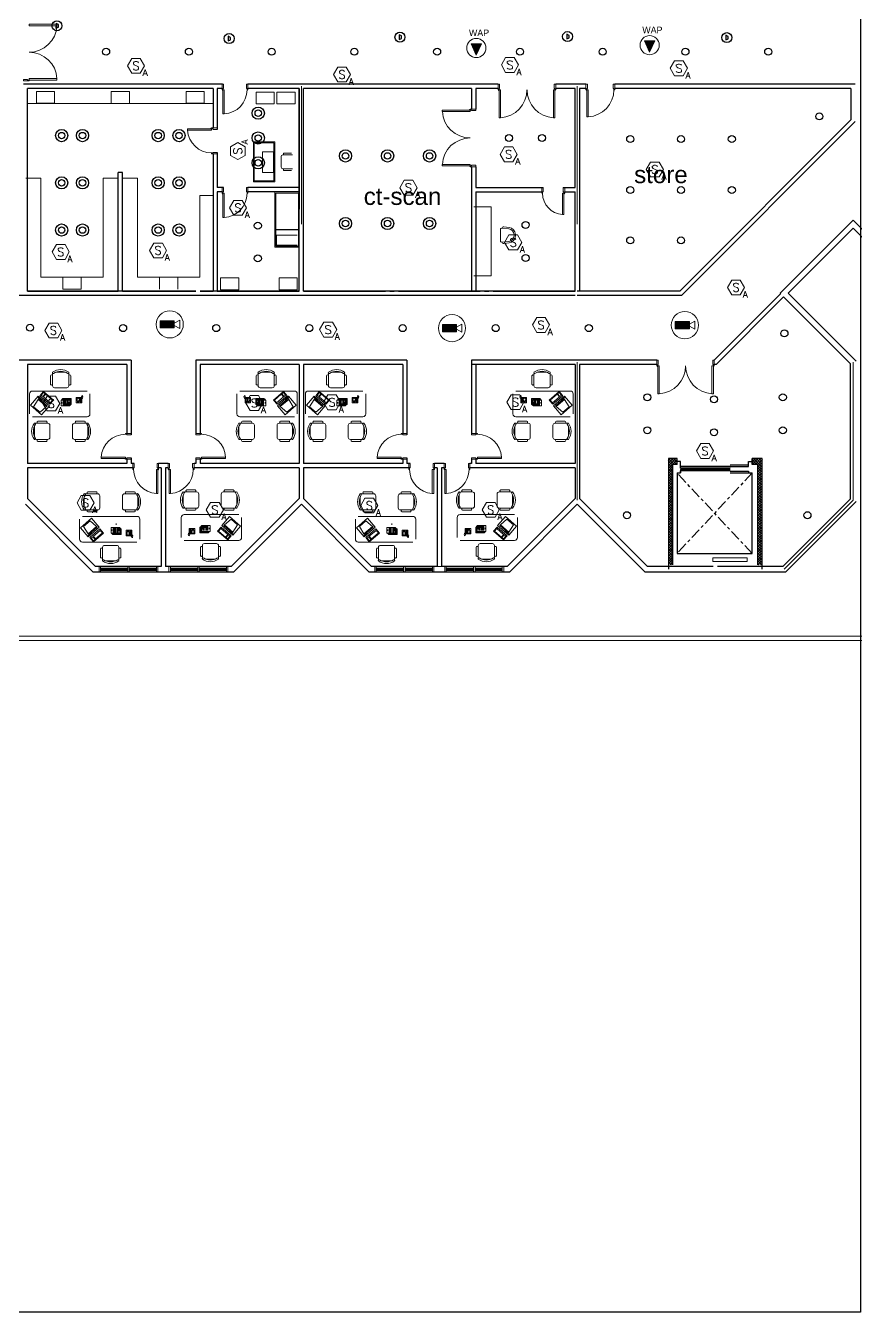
# Model space of a CAD drawing. Extents: x -15 to 31698, y 0 to 29135.
# Drawn here: x 65.41 to 94.27, y 313.16 to 357.9 of the extents above; entities that cross this region are included whole.
import ezdxf
from ezdxf.enums import TextEntityAlignment as Align

# ---------------------------------------------------------------- set-up
doc = ezdxf.new("R2010")
doc.units = 0
doc.header["$LTSCALE"] = 0.15
doc.linetypes.add('CENTERX2', pattern=[4, 2.5, -0.5, 0.5, -0.5])
doc.layers.get('0').update_dxf_attribs({"color": 252})
for name, color, linetype in [('0 ARCH', 252, 'Continuous'), ('0 fire alarm', 252, 'Continuous'), ('0 lum', 252, 'Continuous'), ('0 sockets', 252, 'Continuous'), ('bound', 252, 'Continuous'), ('CCTV', 4, 'Continuous'), ('d1', 252, 'Continuous')]:
    doc.layers.add(name, color=color, linetype=linetype)
for name, color, linetype, lineweight in [('anal', 252, 'Continuous', 20), ('DOOR', 252, 'Continuous', 20), ('E-LT-CKT-NM', 7, 'Continuous', 30), ('elev', 252, 'Continuous', 9), ('FUR', 252, 'Continuous', 9), ('sofa', 252, 'Continuous', 9), ('T-CCTV', 7, 'Continuous', 0), ('T-FIRE-B', 4, 'Continuous', 0), ('T-STRUCTURED', 7, 'Continuous', 0), ('T-TEXT', 2, 'Continuous', 0), ('wall', 252, 'Continuous', 30)]:
    doc.layers.add(name, color=color, linetype=linetype, lineweight=lineweight)
doc.styles.add('ROMANS', font='ROMANS.shx', dxfattribs={"width": 0.8})
doc.styles.add('SDC-TEXT-ARB', font='sdc-arb.shx')

# ---------------------------------------------------------------- blocks, each defined once
blk = doc.blocks.new('2')
at = {"color": 3}
blk.add_circle((0, 0, 3.4), 0.122, dxfattribs=at)
blk = doc.blocks.new('5')
at = {"color": 3}
for radius in [0.212, 0.112]:
    blk.add_circle((0, 0, 4), radius, dxfattribs=at)
blk = doc.blocks.new('CHAIR7')
for p, q in [((0, 9), (0, -9)), ((20, 12), (3, 12)), ((5.1, 15), (17.9, 15)), ((23, -7.4), (23, 7.4)), ((3, -12), (20, -12)), ((5.1, -15), (17.9, -15))]:
    blk.add_line(p, q)
for centre, radius, start, end in [((3, 9), 3, 90, 180), ((5.6, 13.5), 1.56, 73.7398, 286.2602), ((17.4, 13.5), 1.56, 253.7398, 106.2602), ((20, 9), 3, 62.4156, 90), ((22.3, 11.1), 1.1, 53.3099, 212.0274), ((4.8, 0), 19.6, 327.5758, 32.4242), ((7, 0), 20, 323.1301, 36.8699), ((3, -9), 3, 180, 270), ((5.6, -13.5), 1.56, 73.7398, 286.2602), ((17.4, -13.5), 1.56, 253.7398, 106.2602), ((20, -9), 3, 270, 297.5844), ((22.3, -11.1), 1.1, 147.9726, 306.6901)]:
    blk.add_arc(centre, radius, start, end)
blk = doc.blocks.new('RECTANG')
for p, q in [((1, 1), (0, 1)), ((0, 1), (0, 0)), ((1, 0), (1, 1)), ((0, 0), (1, 0))]:
    blk.add_line(p, q)
blk = doc.blocks.new('FNPHONE')
for p, q in [((-9.1, 0.2), (-9.7, 0)), ((-8.9, 0.6), (-9.5, 0.4)), ((-8.7, 1), (-9.3, 0.8)), ((-8.5, 1.4), (-9.1, 1.2)), ((-8.3, 1.8), (-8.9, 1.6)), ((-7.1, 0.6), (-7.5, -0.6)), ((-7.3, 6.5), (-7.3, 1.5)), ((-6.3, 6.5), (-6.3, 1.5)), ((-3.9, 4.8), (-3.9, 4.8)), ((-3.9, 3.9), (-3.9, 3.9)), ((-3.9, 3), (-3.9, 3)), ((-3.9, 2), (-3.9, 2)), ((-2.9, 4.8), (-2.9, 4.8)), ((-2.9, 3.9), (-2.9, 3.9)), ((-2.9, 3), (-2.9, 3)), ((-2.9, 2), (-2.9, 2)), ((-2, 4.8), (-2, 4.8)), ((-2, 3.9), (-2, 3.9)), ((-2, 3), (-2, 3)), ((-2, 2), (-2, 2)), ((-9.3, -0.2), (-9.9, -0.4)), ((-9.3, -0.6), (-9.9, -0.8)), ((-9.3, -1), (-9.9, -1.2)), ((-9.3, -1.4), (-9.9, -1.6)), ((-9.1, -1.8), (-9.7, -2)), ((-8.9, -2.2), (-9.5, -2.4)), ((-8.4, -2.5), (-9, -2.7)), ((-7.9, -2), (-8.5, -2.2)), ((-7.7, -1.6), (-8.3, -1.8)), ((-7.5, -1.2), (-8.1, -1.4)), ((-7.3, -0.8), (-7.9, -1))]:
    blk.add_line(p, q)
for centre, start, end in [((-6.8, 6.5), 298.4915, 241.5085), ((-6.8, 1.5), 118.4915, 61.5085)]:
    blk.add_arc(centre, 1.05, start, end)
for p, xscale, yscale, zscale in [((-8.2, 0), 8.20528234483245, 8.104073169521023, 8.20528234483245), ((-4.8, 1.3), 3.75, 4.375, 3.75), ((-4, 6.7), 2.03125, 0.46875, 2.03125)]:
    blk.add_blockref('RECTANG', p, dxfattribs=dict(xscale=xscale, yscale=yscale, zscale=zscale))
blk = doc.blocks.new('IBMAT', base_point=(61, 306))
for p, q in [((75, 307), (75, 306)), ((81, 307), (75, 307)), ((81, 306), (81, 307))]:
    blk.add_line(p, q)
at = {"xscale": 21, "yscale": 17, "zscale": 21}
blk.add_blockref('RECTANG', (61, 306), dxfattribs=at)
blk = doc.blocks.new('KEYBOARD', base_point=(60, 294))
for p, xscale, yscale, zscale in [((60, 294), 19, 8, 19), ((61, 295), 13, 5, 13), ((75, 295), 3, 5, 3)]:
    blk.add_blockref('RECTANG', p, dxfattribs=dict(xscale=xscale, yscale=yscale, zscale=zscale))
blk = doc.blocks.new('FNCOMP')
for p, q in [((-6.6, 16.2), (-8.5, 3.5)), ((-8.5, 3.5), (-8.5, 2)), ((8, 3.5), (-8.5, 3.5)), ((-8.5, 2), (8, 2)), ((6.1, 16.2), (-6.6, 16.2)), ((8, 3.5), (6.1, 16.2)), ((8, 2), (8, 3.5))]:
    blk.add_line(p, q)
at = {"xscale": 1.033846153846154, "yscale": 1.033846153846154, "zscale": 1.033846153846154}
for name, p in [('IBMAT', (-10.9, 0)), ('KEYBOARD', (-10, -10.5))]:
    blk.add_blockref(name, p, dxfattribs=at)
blk = doc.blocks.new('D90')
at = {"layer": 'DOOR'}
for points in [[(0.03, 0.2), (0.03, 1.04), (0.078, 1.04), (0.078, 0.2)], [(0.03, 0.2), (0, 0.2), (0, 0), (0.05, 0), (0.05, 0.15), (0.03, 0.15)], [(0.87, 0.2), (0.9, 0.2), (0.9, 0), (0.85, 0), (0.85, 0.15), (0.87, 0.15)]]:
    blk.add_lwpolyline(points, close=True, dxfattribs=at)
blk.add_circle((0.02, 0.21), 0.01, dxfattribs=at)
blk.add_arc((0.025, 0.197), 0.845, 0.2218, 86.3889, dxfattribs=at)
blk = doc.blocks.new('D100')
at = {"layer": 'DOOR'}
for points in [[(0.03, 0.2), (0.03, 1.14), (0.078, 1.14), (0.078, 0.2)], [(0.03, 0.2), (0, 0.2), (0, 0), (0.05, 0), (0.05, 0.15), (0.03, 0.15)], [(0.97, 0.2), (1, 0.2), (1, 0), (0.95, 0), (0.95, 0.15), (0.97, 0.15)]]:
    blk.add_lwpolyline(points, close=True, dxfattribs=at)
blk.add_circle((0.02, 0.21), 0.01, dxfattribs=at)
blk.add_arc((0.029, 0.2), 0.941, 0.0029, 86.9663, dxfattribs=at)
blk = doc.blocks.new('ARCH')
at = {"layer": 'wall'}
h = blk.add_hatch(dxfattribs=at)
h.set_pattern_fill('ANSI37', color=256, scale=0.02, style=0)
h.set_pattern_definition([(45, (-280.2, 3), (-0.044901281, 0.044901281), []), (135, (-280.2, 3), (-0.044901281, -0.044901281), [])])
h.paths.add_polyline_path([(91.036, 342.849), (90.684, 342.849), (90.684, 342.649), (90.886, 342.649), (90.886, 339.15), (91.036, 339.15)])
h.paths.add_polyline_path([(87.914, 342.649), (88.074, 342.649), (88.074, 342.849), (87.774, 342.849), (87.774, 339.15), (87.914, 339.15)])
at = {"layer": 'anal'}
for p, q in [((75, 351), (75, 355.8)), ((75, 355.8), (75, 351)), ((75, 351), (75, 355.8)), ((75, 355.8), (75, 351)), ((84.6, 355.8), (84.6, 351)), ((84.6, 351), (84.6, 355.8)), ((84.6, 355.8), (84.6, 351)), ((84.6, 351), (84.6, 355.8)), ((84.6, 341.4), (84.6, 346.2)), ((84.6, 346.2), (84.6, 341.4)), ((84.6, 341.4), (84.6, 346.2)), ((84.6, 346.2), (84.6, 341.4)), ((94.2, 346.2), (94.2, 341.4)), ((94.2, 341.4), (94.2, 346.2)), ((94.2, 341.4), (91.8, 339)), ((91.8, 339), (94.2, 341.4)), ((67.958, 339.1), (70.008, 339.1)), ((67.958, 339), (67.958, 339.1)), ((67.958, 339), (67.958, 338.9)), ((67.958, 338.9), (70.008, 338.9)), ((68.008, 339.1), (68.008, 338.9)), ((68.008, 339.04), (68.958, 339.04)), ((68.008, 339.015), (68.958, 339.015)), ((68.008, 339), (68.008, 338.9)), ((68.008, 338.985), (68.958, 338.985)), ((68.008, 338.96), (68.958, 338.96)), ((68.958, 339.1), (68.958, 338.9)), ((69.008, 339.1), (69.008, 338.9)), ((69.008, 339.04), (69.958, 339.04)), ((69.008, 339.015), (69.958, 339.015)), ((69.008, 338.985), (69.958, 338.985)), ((69.008, 338.96), (69.958, 338.96)), ((69.958, 339.1), (69.958, 338.9)), ((69.958, 339), (69.958, 338.9)), ((70.008, 339), (70.008, 339.1)), ((70.008, 339), (70.008, 338.9)), ((70.392, 339), (70.392, 339.1)), ((72.442, 339.1), (70.392, 339.1)), ((70.392, 339), (70.392, 338.9)), ((72.442, 338.9), (70.392, 338.9)), ((70.442, 339.1), (70.442, 338.9)), ((71.392, 339.04), (70.442, 339.04)), ((71.392, 339.015), (70.442, 339.015)), ((70.442, 339), (70.442, 338.9)), ((71.392, 338.985), (70.442, 338.985)), ((71.392, 338.96), (70.442, 338.96)), ((71.392, 339.1), (71.392, 338.9)), ((71.442, 339.1), (71.442, 338.9)), ((72.392, 339.04), (71.442, 339.04)), ((72.392, 339.015), (71.442, 339.015)), ((72.392, 338.985), (71.442, 338.985)), ((72.392, 338.96), (71.442, 338.96)), ((72.392, 339.1), (72.392, 338.9)), ((72.392, 339), (72.392, 338.9)), ((72.442, 339), (72.442, 339.1)), ((72.442, 339), (72.442, 338.9)), ((77.558, 339.1), (79.608, 339.1)), ((77.558, 339), (77.558, 339.1)), ((77.558, 339), (77.558, 338.9)), ((77.558, 338.9), (79.608, 338.9)), ((77.608, 339.1), (77.608, 338.9)), ((77.608, 339.04), (78.558, 339.04)), ((77.608, 339.015), (78.558, 339.015)), ((77.608, 339), (77.608, 338.9)), ((77.608, 338.985), (78.558, 338.985)), ((77.608, 338.96), (78.558, 338.96)), ((78.558, 339.1), (78.558, 338.9)), ((78.608, 339.1), (78.608, 338.9)), ((78.608, 339.04), (79.558, 339.04)), ((78.608, 339.015), (79.558, 339.015)), ((78.608, 338.985), (79.558, 338.985)), ((78.608, 338.96), (79.558, 338.96)), ((79.558, 339.1), (79.558, 338.9)), ((79.558, 339), (79.558, 338.9)), ((79.608, 339), (79.608, 339.1)), ((79.608, 339), (79.608, 338.9)), ((79.725, 339.1), (79.875, 339.1)), ((79.992, 339), (79.992, 339.1)), ((82.042, 339.1), (79.992, 339.1)), ((79.992, 339), (79.992, 338.9)), ((82.042, 338.9), (79.992, 338.9)), ((80.042, 339.1), (80.042, 338.9)), ((80.992, 339.04), (80.042, 339.04)), ((80.992, 339.015), (80.042, 339.015)), ((80.042, 339), (80.042, 338.9)), ((80.992, 338.985), (80.042, 338.985)), ((80.992, 338.96), (80.042, 338.96)), ((80.992, 339.1), (80.992, 338.9)), ((81.042, 339.1), (81.042, 338.9)), ((81.992, 339.04), (81.042, 339.04)), ((81.992, 339.015), (81.042, 339.015)), ((81.992, 338.985), (81.042, 338.985)), ((81.992, 338.96), (81.042, 338.96)), ((81.992, 339.1), (81.992, 338.9)), ((81.992, 339), (81.992, 338.9)), ((82.042, 339), (82.042, 339.1)), ((82.042, 339), (82.042, 338.9)), ((96.525, 336.675), (58.125, 336.675)), ((96.675, 336.525), (60, 336.525))]:
    blk.add_line(p, q, dxfattribs=at)
at = {"layer": 'd1', "linetype": 'CENTERX2'}
for p, q in [((90.684, 342.349), (88.074, 339.55)), ((90.684, 339.55), (88.074, 342.349))]:
    blk.add_line(p, q, dxfattribs=at)
at = {"layer": 'd1', "ltscale": 0.5}
for p, q in [((89.926, 342.569), (88.198, 342.569)), ((88.198, 342.519), (88.198, 342.569)), ((89.926, 342.519), (88.198, 342.519)), ((89.926, 342.469), (88.198, 342.469)), ((88.198, 342.469), (88.198, 342.419)), ((89.926, 342.419), (88.198, 342.419)), ((89.924, 342.629), (90.564, 342.629)), ((89.924, 342.579), (90.564, 342.579)), ((89.924, 342.409), (90.564, 342.409)), ((89.924, 342.359), (90.564, 342.359)), ((90.564, 342.579), (90.564, 342.629)), ((90.564, 342.409), (90.564, 342.359))]:
    blk.add_line(p, q, dxfattribs=at)
at = {"layer": 'DOOR'}
for p, q in [((87.419, 346.125), (87.399, 346.125)), ((89.369, 346.275), (89.319, 346.275)), ((89.339, 346.125), (89.319, 346.125))]:
    blk.add_line(p, q, dxfattribs=at)
for points in [[(65.525, 357.954), (66.495, 357.954), (66.495, 357.904), (65.525, 357.904)], [(65.525, 356.014), (65.525, 355.984), (65.325, 355.984), (65.325, 356.034), (65.475, 356.034), (65.475, 356.014)], [(65.525, 356.014), (66.495, 356.014), (66.495, 356.064), (65.525, 356.064)], [(72.269, 355.675), (72.239, 355.675), (72.239, 355.875), (72.289, 355.875), (72.289, 355.725), (72.269, 355.725)], [(73.109, 355.675), (73.139, 355.675), (73.139, 355.875), (73.089, 355.875), (73.089, 355.725), (73.109, 355.725)], [(81.88, 355.675), (81.85, 355.675), (81.85, 355.875), (81.9, 355.875), (81.9, 355.725), (81.88, 355.725)], [(83.82, 355.675), (83.85, 355.675), (83.85, 355.875), (83.8, 355.875), (83.8, 355.725), (83.82, 355.725)], [(72.269, 355.675), (72.269, 354.835), (72.317, 354.835), (72.317, 355.675)], [(81.88, 355.675), (81.88, 354.705), (81.93, 354.705), (81.93, 355.675)], [(83.82, 355.675), (83.82, 354.705), (83.77, 354.705), (83.77, 355.675)], [(80.875, 354.971), (79.905, 354.971), (79.905, 354.921), (80.875, 354.921)], [(80.875, 354.971), (80.875, 355.001), (81.075, 355.001), (81.075, 354.951), (80.925, 354.951), (80.925, 354.971)], [(71.875, 354.32), (71.035, 354.32), (71.035, 354.272), (71.875, 354.272)], [(71.875, 354.32), (71.875, 354.35), (72.075, 354.35), (72.075, 354.3), (71.925, 354.3), (71.925, 354.32)], [(71.875, 353.48), (71.875, 353.45), (72.075, 353.45), (72.075, 353.5), (71.925, 353.5), (71.925, 353.48)], [(80.875, 353.031), (79.905, 353.031), (79.905, 353.081), (80.875, 353.081)], [(80.875, 353.031), (80.875, 353.001), (81.075, 353.001), (81.075, 353.051), (80.925, 353.051), (80.925, 353.031)], [(72.269, 352.075), (72.239, 352.075), (72.239, 352.275), (72.289, 352.275), (72.289, 352.125), (72.269, 352.125)], [(73.109, 352.075), (73.139, 352.075), (73.139, 352.275), (73.089, 352.275), (73.089, 352.125), (73.109, 352.125)], [(83.394, 352.075), (83.364, 352.075), (83.364, 352.275), (83.414, 352.275), (83.414, 352.125), (83.394, 352.125)], [(84.134, 352.075), (84.164, 352.075), (84.164, 352.275), (84.114, 352.275), (84.114, 352.125), (84.134, 352.125)], [(72.269, 352.075), (72.269, 351.235), (72.317, 351.235), (72.317, 352.075)], [(84.134, 352.075), (84.134, 351.335), (84.086, 351.335), (84.086, 352.075)], [(87.399, 346.075), (87.369, 346.075), (87.369, 346.275), (87.419, 346.275), (87.419, 346.125), (87.399, 346.125)], [(87.399, 346.075), (87.399, 345.105), (87.449, 345.105), (87.449, 346.075)], [(89.339, 346.075), (89.339, 345.105), (89.289, 345.105), (89.289, 346.075)]]:
    blk.add_lwpolyline(points, close=True, dxfattribs=at)
for points in [[(89.319, 346.275), (89.319, 346.125)], [(89.339, 346.125), (89.339, 346.075), (89.369, 346.075), (89.369, 346.275)]]:
    blk.add_lwpolyline(points, dxfattribs=at)
for centre in [(65.535, 356.004), (72.259, 355.665), (81.87, 355.665), (83.83, 355.665), (80.865, 354.981), (71.865, 354.33), (80.865, 353.021), (72.259, 352.065), (84.144, 352.065), (87.389, 346.065), (89.349, 346.065)]:
    blk.add_circle(centre, 0.01, dxfattribs=at)
for centre, radius, start, end in [((65.525, 357.954), 0.971, 270, 357.0492), ((65.525, 356.011), 0.971, 2.9508, 90), ((72.264, 355.678), 0.845, 273.6111, 359.7782), ((81.88, 355.675), 0.971, 272.9508, 0), ((83.823, 355.675), 0.971, 180, 267.0492), ((80.875, 354.971), 0.971, 182.9508, 270), ((71.878, 354.325), 0.845, 183.6111, 269.7782), ((80.875, 353.029), 0.971, 90, 177.0492), ((72.264, 352.078), 0.845, 273.6111, 359.7782), ((84.134, 352.075), 0.74, 180, 266.2769), ((87.399, 346.075), 0.971, 272.9508, 0), ((89.342, 346.075), 0.971, 180, 267.0492)]:
    blk.add_arc(centre, radius, start, end, dxfattribs=at)
at = {"layer": 'elev'}
for p, q in [((89.313, 339.403), (89.313, 339.267)), ((90.511, 339.403), (89.313, 339.403)), ((89.313, 339.267), (90.511, 339.267)), ((90.511, 339.267), (90.511, 339.403))]:
    blk.add_line(p, q, dxfattribs=at)
at = {"layer": 'FUR'}
for p, q in [((81.925, 350.816), (81.925, 350.425)), ((81.979, 350.866), (82.221, 350.84)), ((82.04, 350.909), (82.227, 350.889)), ((81.979, 350.375), (82.221, 350.401)), ((82.4, 350.6), (82.4, 350.641)), ((82.45, 350.6), (82.45, 350.641)), ((82.04, 350.331), (82.227, 350.351))]:
    blk.add_line(p, q, dxfattribs=at)
for centre, radius, start, end in [((81.975, 350.816), 0.05, 85.0303, 180), ((82.035, 350.86), 0.05, 83.857, 180), ((82.2, 350.641), 0.2, 0, 83.857), ((82.2, 350.641), 0.25, 0, 83.857), ((81.975, 350.425), 0.05, 180, 274.9697), ((82.035, 350.381), 0.05, 180, 276.143), ((82.2, 350.6), 0.2, 276.143, 0), ((82.2, 350.6), 0.25, 276.143, 0)]:
    blk.add_arc(centre, radius, start, end, dxfattribs=at)
at = {"layer": 'sofa'}
for p, q in [((81, 351.6), (81.6, 351.6)), ((81.6, 351.6), (81.6, 349.2)), ((81.6, 349.2), (81, 349.2)), ((67.641, 344.403), (67.641, 345.098)), ((72.759, 344.403), (72.759, 345.098)), ((77.241, 344.403), (77.241, 345.098)), ((82.359, 344.403), (82.359, 345.098)), ((65.641, 344.303), (67.541, 344.303)), ((74.759, 344.303), (72.859, 344.303)), ((74.759, 344.303), (72.859, 344.303)), ((75.241, 344.303), (77.141, 344.303)), ((84.359, 344.303), (82.459, 344.303)), ((84.359, 344.303), (82.459, 344.303)), ((67.379, 340.839), (69.279, 340.839)), ((69.379, 340.739), (69.379, 340.045)), ((70.82, 340.801), (70.82, 340.106)), ((72.82, 340.901), (70.92, 340.901)), ((76.979, 340.839), (78.879, 340.839)), ((78.979, 340.739), (78.979, 340.045)), ((80.42, 340.801), (80.42, 340.106)), ((82.42, 340.901), (80.52, 340.901))]:
    blk.add_line(p, q, dxfattribs=at)
for points in [[(67.541, 345.198), (65.641, 345.198, 0.414214), (65.541, 345.098), (65.541, 344.403)], [(72.859, 345.198), (74.759, 345.198, -0.414214), (74.859, 345.098), (74.859, 344.403)], [(77.141, 345.198), (75.241, 345.198, 0.414214), (75.141, 345.098), (75.141, 344.403)], [(82.459, 345.198), (84.359, 345.198, -0.414214), (84.459, 345.098), (84.459, 344.403)], [(69.279, 339.945), (67.379, 339.945, -0.414214), (67.279, 340.045), (67.279, 340.739)], [(70.92, 340.006), (72.82, 340.006, 0.414214), (72.92, 340.106), (72.92, 340.801)], [(78.879, 339.945), (76.979, 339.945, -0.414214), (76.879, 340.045), (76.879, 340.739)], [(80.52, 340.006), (82.42, 340.006, 0.414214), (82.52, 340.106), (82.52, 340.801)]]:
    blk.add_lwpolyline(points, format="xyb", dxfattribs=at)
for points in [[(66.639, 344.686), (66.939, 344.686), (66.939, 344.886), (66.639, 344.886), (66.639, 344.686)], [(66.939, 344.711), (66.964, 344.711), (66.964, 344.911), (66.664, 344.911), (66.664, 344.886)], [(66.664, 344.761), (66.664, 344.811)], [(66.964, 344.736), (66.989, 344.736), (66.989, 344.936), (66.689, 344.936), (66.689, 344.911)], [(66.714, 344.711), (66.714, 344.861)], [(66.739, 344.711), (66.739, 344.861)], [(66.764, 344.711), (66.764, 344.861)], [(66.789, 344.711), (66.789, 344.861)], [(66.814, 344.711), (66.814, 344.761)], [(66.839, 344.711), (66.839, 344.861)], [(66.864, 344.711), (66.864, 344.861)], [(66.889, 344.711), (66.889, 344.861)], [(66.914, 344.711), (66.914, 344.811)], [(73.436, 344.736), (73.411, 344.736), (73.411, 344.936), (73.711, 344.936), (73.711, 344.911)], [(73.461, 344.711), (73.436, 344.711), (73.436, 344.911), (73.736, 344.911), (73.736, 344.886)], [(73.761, 344.686), (73.461, 344.686), (73.461, 344.886), (73.761, 344.886), (73.761, 344.686)], [(73.486, 344.711), (73.486, 344.811)], [(73.511, 344.711), (73.511, 344.861)], [(73.536, 344.711), (73.536, 344.861)], [(73.561, 344.711), (73.561, 344.861)], [(73.586, 344.711), (73.586, 344.761)], [(73.611, 344.711), (73.611, 344.861)], [(73.636, 344.711), (73.636, 344.861)], [(73.661, 344.711), (73.661, 344.861)], [(73.686, 344.711), (73.686, 344.861)], [(73.736, 344.761), (73.736, 344.811)], [(76.239, 344.686), (76.539, 344.686), (76.539, 344.886), (76.239, 344.886), (76.239, 344.686)], [(76.539, 344.711), (76.564, 344.711), (76.564, 344.911), (76.264, 344.911), (76.264, 344.886)], [(76.264, 344.761), (76.264, 344.811)], [(76.564, 344.736), (76.589, 344.736), (76.589, 344.936), (76.289, 344.936), (76.289, 344.911)], [(76.314, 344.711), (76.314, 344.861)], [(76.339, 344.711), (76.339, 344.861)], [(76.364, 344.711), (76.364, 344.861)], [(76.389, 344.711), (76.389, 344.861)], [(76.414, 344.711), (76.414, 344.761)], [(76.439, 344.711), (76.439, 344.861)], [(76.464, 344.711), (76.464, 344.861)], [(76.489, 344.711), (76.489, 344.861)], [(76.514, 344.711), (76.514, 344.811)], [(83.036, 344.736), (83.011, 344.736), (83.011, 344.936), (83.311, 344.936), (83.311, 344.911)], [(83.061, 344.711), (83.036, 344.711), (83.036, 344.911), (83.336, 344.911), (83.336, 344.886)], [(83.361, 344.686), (83.061, 344.686), (83.061, 344.886), (83.361, 344.886), (83.361, 344.686)], [(83.086, 344.711), (83.086, 344.811)], [(83.111, 344.711), (83.111, 344.861)], [(83.136, 344.711), (83.136, 344.861)], [(83.161, 344.711), (83.161, 344.861)], [(83.186, 344.711), (83.186, 344.761)], [(83.211, 344.711), (83.211, 344.861)], [(83.236, 344.711), (83.236, 344.861)], [(83.261, 344.711), (83.261, 344.861)], [(83.286, 344.711), (83.286, 344.861)], [(83.336, 344.761), (83.336, 344.811)], [(68.553, 340.597), (68.553, 340.547)], [(71.821, 340.518), (71.521, 340.518), (71.521, 340.318), (71.821, 340.318), (71.821, 340.518)], [(78.153, 340.597), (78.153, 340.547)], [(81.421, 340.518), (81.121, 340.518), (81.121, 340.318), (81.421, 340.318), (81.421, 340.518)], [(68.378, 340.456), (68.678, 340.456), (68.678, 340.256), (68.378, 340.256), (68.378, 340.456)], [(68.678, 340.431), (68.703, 340.431), (68.703, 340.231), (68.403, 340.231), (68.403, 340.256)], [(68.403, 340.381), (68.403, 340.331)], [(68.703, 340.406), (68.728, 340.406), (68.728, 340.206), (68.428, 340.206), (68.428, 340.231)], [(68.453, 340.431), (68.453, 340.281)], [(68.478, 340.431), (68.478, 340.281)], [(68.503, 340.431), (68.503, 340.281)], [(68.528, 340.431), (68.528, 340.281)], [(68.578, 340.431), (68.578, 340.281)], [(68.603, 340.431), (68.603, 340.281)], [(68.628, 340.431), (68.628, 340.281)], [(68.653, 340.431), (68.653, 340.331)], [(71.496, 340.468), (71.471, 340.468), (71.471, 340.268), (71.771, 340.268), (71.771, 340.293)], [(71.521, 340.493), (71.496, 340.493), (71.496, 340.293), (71.796, 340.293), (71.796, 340.318)], [(71.546, 340.493), (71.546, 340.393)], [(71.571, 340.493), (71.571, 340.343)], [(71.596, 340.493), (71.596, 340.343)], [(71.621, 340.493), (71.621, 340.343)], [(71.646, 340.493), (71.646, 340.443)], [(71.671, 340.493), (71.671, 340.343)], [(71.696, 340.493), (71.696, 340.343)], [(71.721, 340.493), (71.721, 340.343)], [(71.746, 340.493), (71.746, 340.343)], [(71.796, 340.443), (71.796, 340.393)], [(77.978, 340.456), (78.278, 340.456), (78.278, 340.256), (77.978, 340.256), (77.978, 340.456)], [(78.278, 340.431), (78.303, 340.431), (78.303, 340.231), (78.003, 340.231), (78.003, 340.256)], [(78.003, 340.381), (78.003, 340.331)], [(78.303, 340.406), (78.328, 340.406), (78.328, 340.206), (78.028, 340.206), (78.028, 340.231)], [(78.053, 340.431), (78.053, 340.281)], [(78.078, 340.431), (78.078, 340.281)], [(78.103, 340.431), (78.103, 340.281)], [(78.128, 340.431), (78.128, 340.281)], [(78.178, 340.431), (78.178, 340.281)], [(78.203, 340.431), (78.203, 340.281)], [(78.228, 340.431), (78.228, 340.281)], [(78.253, 340.431), (78.253, 340.331)], [(81.096, 340.468), (81.071, 340.468), (81.071, 340.268), (81.371, 340.268), (81.371, 340.293)], [(81.121, 340.493), (81.096, 340.493), (81.096, 340.293), (81.396, 340.293), (81.396, 340.318)], [(81.146, 340.493), (81.146, 340.393)], [(81.171, 340.493), (81.171, 340.343)], [(81.196, 340.493), (81.196, 340.343)], [(81.221, 340.493), (81.221, 340.343)], [(81.246, 340.493), (81.246, 340.443)], [(81.271, 340.493), (81.271, 340.343)], [(81.296, 340.493), (81.296, 340.343)], [(81.321, 340.493), (81.321, 340.343)], [(81.346, 340.493), (81.346, 340.343)], [(81.396, 340.443), (81.396, 340.393)]]:
    blk.add_lwpolyline(points, dxfattribs=at)
for centre, start, end in [((67.541, 344.403), 270, 0), ((72.859, 344.403), 180, 270), ((72.859, 344.403), 180, 270), ((77.141, 344.403), 270, 0), ((82.459, 344.403), 180, 270), ((82.459, 344.403), 180, 270), ((69.279, 340.739), 0, 90), ((70.92, 340.801), 90, 180), ((78.879, 340.739), 0, 90), ((80.52, 340.801), 90, 180)]:
    blk.add_arc(centre, 0.1, start, end, dxfattribs=at)
at = {"layer": 'wall'}
for p, q in [((72.25, 355.875), (65.325, 355.875)), ((71.925, 355.725), (65.475, 355.725)), ((65.475, 348.675), (65.475, 355.725)), ((71.925, 355.725), (71.925, 354.35)), ((72.075, 355.725), (72.075, 354.3)), ((72.239, 355.725), (72.075, 355.725)), ((75.593, 355.875), (73.139, 355.875)), ((74.925, 355.725), (73.139, 355.725)), ((74.925, 355.725), (74.4, 355.725)), ((81.839, 355.875), (74.925, 355.875)), ((74.925, 355.725), (74.925, 351.525)), ((74.925, 348.675), (74.925, 355.725)), ((80.925, 355.725), (75.075, 355.725)), ((75.075, 348.675), (75.075, 355.725)), ((75.075, 348.675), (75.075, 355.725)), ((80.925, 355.725), (80.925, 355.001)), ((81.075, 355.725), (81.075, 355.001)), ((81.85, 355.725), (81.075, 355.725)), ((84.675, 355.875), (83.85, 355.875)), ((84.525, 355.725), (83.85, 355.725)), ((84.904, 355.875), (84, 355.875)), ((84.525, 352.275), (84.525, 355.725)), ((84.675, 355.725), (84.675, 348.675)), ((84.904, 355.725), (84.675, 355.725)), ((94.275, 355.875), (85.904, 355.875)), ((94.125, 355.725), (85.904, 355.725)), ((94.125, 355.725), (94.125, 354.631)), ((94.125, 354.631), (88.169, 348.675)), ((94.275, 354.569), (88.231, 348.525)), ((72.075, 353.5), (72.075, 352.275)), ((71.925, 353.45), (71.925, 348.675)), ((68.775, 352.8), (68.625, 352.8)), ((68.625, 348.675), (68.625, 352.8)), ((68.775, 348.675), (68.775, 352.8)), ((80.925, 353.001), (80.925, 348.675)), ((81.075, 353.001), (81.075, 352.275)), ((72.289, 352.275), (72.075, 352.275)), ((74.925, 352.275), (73.139, 352.275)), ((81.075, 352.275), (83.414, 352.275)), ((84.114, 352.275), (84.525, 352.275)), ((72.239, 352.125), (72.075, 352.125)), ((72.075, 352.125), (72.075, 348.675)), ((74.925, 352.125), (73.139, 352.125)), ((81.075, 352.125), (81.075, 348.675)), ((81.075, 352.125), (83.364, 352.125)), ((84.164, 352.125), (84.525, 352.125)), ((84.525, 348.675), (84.525, 352.125)), ((94.2, 351.141), (91.659, 348.6)), ((94.2, 350.859), (91.941, 348.6)), ((96.641, 348.7), (94.2, 351.141)), ((96.559, 348.5), (94.2, 350.859)), ((71.325, 348.675), (65.475, 348.675)), ((65.475, 348.675), (68.625, 348.675)), ((65.475, 348.675), (68.325, 348.675)), ((68.625, 348.675), (65.475, 348.675)), ((68.625, 348.675), (65.475, 348.675)), ((68.775, 348.675), (71.325, 348.675)), ((74.925, 348.675), (71.475, 348.675)), ((71.475, 348.675), (71.925, 348.675)), ((72.075, 348.675), (74.925, 348.675)), ((80.925, 348.675), (75.075, 348.675)), ((75.075, 348.675), (77.925, 348.675)), ((78.225, 348.675), (75.075, 348.675)), ((78.225, 348.675), (75.075, 348.675)), ((78.075, 348.675), (78.225, 348.675)), ((81.525, 348.675), (78.375, 348.675)), ((81.525, 348.675), (78.375, 348.675)), ((78.375, 348.675), (81.225, 348.675)), ((84.525, 348.675), (81.075, 348.675)), ((81.375, 348.675), (81.525, 348.675)), ((84.525, 348.675), (81.675, 348.675)), ((81.675, 348.675), (84.525, 348.675)), ((82.125, 348.675), (81.675, 348.675)), ((88.169, 348.675), (84.6, 348.675)), ((91.676, 348.582), (89.369, 346.275)), ((91.659, 348.6), (91.676, 348.582)), ((91.941, 348.6), (94.3, 346.241)), ((82.275, 348.525), (55.724, 348.525)), ((84.525, 348.525), (65.431, 348.525)), ((88.231, 348.525), (84.6, 348.525)), ((91.782, 348.476), (89.431, 346.125)), ((91.782, 348.476), (94.1, 346.159)), ((69.075, 346.275), (61.725, 346.275)), ((68.925, 346.125), (65.475, 346.125)), ((65.475, 346.125), (65.475, 342.675)), ((68.925, 346.125), (68.925, 343.726)), ((69.075, 346.275), (69.075, 343.676)), ((71.325, 346.275), (71.325, 343.726)), ((78.675, 346.275), (71.325, 346.275)), ((71.475, 346.125), (71.475, 343.726)), ((74.925, 346.125), (71.475, 346.125)), ((74.925, 346.125), (74.925, 342.675)), ((78.525, 346.125), (75.075, 346.125)), ((75.075, 346.125), (75.075, 342.675)), ((78.525, 346.125), (78.525, 343.726)), ((78.675, 346.275), (78.675, 343.676)), ((86.925, 346.275), (80.925, 346.275)), ((80.925, 346.275), (80.925, 343.726)), ((84.525, 346.125), (80.925, 346.125)), ((81.075, 346.125), (81.075, 343.726)), ((84.525, 346.125), (84.525, 342.675)), ((84.675, 346.125), (84.675, 342.675)), ((87.369, 346.125), (84.675, 346.125)), ((87.369, 346.275), (86.4, 346.275)), ((87.369, 346.125), (86.4, 346.125)), ((89.431, 346.125), (89.369, 346.125)), ((94.1, 346.159), (94.1, 342.675)), ((68.925, 342.826), (68.925, 342.675)), ((69.075, 342.876), (69.075, 342.675)), ((71.325, 342.826), (71.325, 342.675)), ((71.475, 342.826), (71.475, 342.675)), ((78.525, 342.826), (78.525, 342.675)), ((78.675, 342.876), (78.675, 342.675)), ((80.925, 342.826), (80.925, 342.675)), ((81.075, 342.826), (81.075, 342.675)), ((88.074, 342.849), (87.774, 342.849)), ((87.774, 342.849), (87.774, 339.005)), ((88.074, 342.649), (88.074, 342.849)), ((88.194, 342.749), (88.074, 342.749)), ((88.194, 342.569), (88.194, 342.749)), ((90.564, 342.639), (90.564, 342.749)), ((90.564, 342.749), (90.684, 342.749)), ((90.684, 342.649), (90.684, 342.849)), ((90.684, 342.649), (90.684, 342.849)), ((91.036, 342.849), (90.684, 342.849)), ((91.036, 342.849), (90.684, 342.849)), ((91.036, 339), (91.036, 342.849)), ((68.925, 342.675), (65.475, 342.675)), ((69.134, 342.525), (65.475, 342.525)), ((65.475, 342.525), (65.475, 341.466)), ((69.184, 342.675), (69.075, 342.675)), ((70.366, 342.675), (70.034, 342.675)), ((70.125, 342.525), (70.034, 342.525)), ((70.125, 342.525), (70.125, 339.1)), ((70.366, 342.525), (70.275, 342.525)), ((70.275, 342.525), (70.275, 339.1)), ((71.325, 342.675), (71.266, 342.675)), ((74.925, 342.525), (71.266, 342.525)), ((74.925, 342.675), (71.475, 342.675)), ((74.925, 342.525), (74.925, 341.466)), ((78.525, 342.675), (75.075, 342.675)), ((75.075, 342.525), (75.075, 341.466)), ((78.734, 342.525), (75.075, 342.525)), ((78.784, 342.675), (78.675, 342.675)), ((78.784, 342.525), (78.764, 342.525)), ((79.966, 342.675), (79.634, 342.675)), ((79.725, 342.525), (79.634, 342.525)), ((79.725, 342.525), (79.725, 339.1)), ((79.875, 342.525), (79.875, 339.1)), ((79.966, 342.525), (79.875, 342.525)), ((80.925, 342.675), (80.866, 342.675)), ((84.525, 342.525), (80.866, 342.525)), ((84.525, 342.675), (81.075, 342.675)), ((84.525, 342.525), (84.525, 341.466)), ((84.675, 342.689), (84.675, 341.466)), ((87.914, 342.649), (87.914, 339.15)), ((88.074, 342.649), (87.914, 342.649)), ((88.074, 342.349), (88.074, 339.55)), ((88.074, 342.349), (88.194, 342.349)), ((88.194, 342.349), (88.194, 342.42)), ((88.194, 342.409), (88.194, 342.349)), ((90.564, 342.349), (90.684, 342.349)), ((90.888, 342.649), (90.684, 342.649)), ((90.886, 342.649), (90.684, 342.649)), ((90.684, 339.55), (90.684, 342.349)), ((90.886, 339.15), (90.886, 342.649)), ((94.1, 342.686), (94.1, 341.441)), ((67.841, 339.1), (65.475, 341.466)), ((74.925, 341.466), (72.559, 339.1)), ((77.441, 339.1), (75.075, 341.466)), ((84.525, 341.466), (82.159, 339.1)), ((87.041, 339.1), (84.675, 341.466)), ((94.1, 341.441), (91.759, 339.1)), ((67.759, 338.9), (65.4, 341.259)), ((75, 341.259), (72.641, 338.9)), ((77.359, 338.9), (75, 341.259)), ((84.6, 341.259), (82.241, 338.9)), ((86.959, 338.9), (84.6, 341.259)), ((94.3, 341.359), (91.841, 338.9)), ((88.074, 339.55), (90.684, 339.55)), ((72.641, 338.9), (67.759, 338.9)), ((70.125, 339.1), (67.841, 339.1)), ((72.559, 339.1), (70.275, 339.1)), ((82.241, 338.9), (77.359, 338.9)), ((82.241, 338.9), (77.359, 338.9)), ((79.725, 339.1), (77.441, 339.1)), ((79.725, 339.1), (77.441, 339.1)), ((82.159, 339.1), (79.875, 339.1)), ((82.159, 339.1), (79.875, 339.1)), ((91.841, 338.9), (86.959, 338.9)), ((89.325, 339.1), (87.041, 339.1)), ((91.759, 339.1), (89.475, 339.1))]:
    blk.add_line(p, q, dxfattribs=at)
at = {"layer": 'anal', "xscale": -1, "rotation": 180}
blk.add_blockref('D100', (84.904, 355.875), dxfattribs=at)
at = {"layer": 'DOOR'}
for p, rotation in [((69.075, 342.826), 90), ((78.675, 342.826), 90), ((70.034, 342.675), 180), ((79.634, 342.675), 180)]:
    blk.add_blockref('D90', p, dxfattribs=dict(at, rotation=rotation))
at = {"layer": 'DOOR', "xscale": -1}
for p, rotation in [((71.325, 342.826), 270), ((80.925, 342.826), 270), ((70.366, 342.675), 180), ((79.966, 342.675), 180)]:
    blk.add_blockref('D90', p, dxfattribs=dict(at, rotation=rotation))
at = {"layer": 'sofa'}
for name, p, xscale, yscale, zscale, rotation in [('CHAIR7', (66.624, 345.312), 0.0234375, 0.0234375, 0.0234375, 90), ('CHAIR7', (73.776, 345.312), -0.0234375, 0.0234375, 0.0234375, 270), ('CHAIR7', (76.224, 345.312), 0.0234375, 0.0234375, 0.0234375, 90), ('CHAIR7', (83.376, 345.312), -0.0234375, 0.0234375, 0.0234375, 270), ('FNCOMP', (66.036, 344.85), 0.02343749999997079, 0.02343749999997079, 0.02343749999997079, 139.3987053547845), ('FNPHONE', (67.168, 344.977), 0.0234375, 0.0234375, 0.0234375, 180), ('FNPHONE', (73.232, 344.977), -0.0234375, 0.0234375, 0.0234375, 180), ('FNCOMP', (74.364, 344.85), -0.02343749999997079, 0.0234375, 0.0234375, 220.6012946452155), ('FNCOMP', (75.636, 344.85), 0.02343749999997079, 0.02343749999997079, 0.02343749999997079, 139.3987053547845), ('FNPHONE', (76.768, 344.977), 0.0234375, 0.0234375, 0.0234375, 180), ('FNPHONE', (82.832, 344.977), -0.0234375, 0.0234375, 0.0234375, 180), ('FNCOMP', (83.964, 344.85), -0.02343749999997079, 0.0234375, 0.0234375, 220.6012946452155), ('CHAIR7', (66.247, 343.798), 0.0234375, 0.0234375, 0.0234375, 180), ('CHAIR7', (67.034, 343.798), -0.0234375, 0.0234375, 0.0234375, 180), ('CHAIR7', (73.366, 343.798), 0.0234375, 0.0234375, 0.0234375, 180), ('CHAIR7', (74.153, 343.798), -0.0234375, 0.0234375, 0.0234375, 180), ('CHAIR7', (75.847, 343.798), 0.0234375, 0.0234375, 0.0234375, 180), ('CHAIR7', (76.634, 343.798), -0.0234375, 0.0234375, 0.0234375, 180), ('CHAIR7', (82.966, 343.798), 0.0234375, 0.0234375, 0.0234375, 180), ('CHAIR7', (83.753, 343.798), -0.0234375, 0.0234375, 0.0234375, 180), ('FNCOMP', (67.775, 340.293), -0.02343749999997079, 0.0234375, 0.0234375, 40.60129464521547), ('FNCOMP', (72.424, 340.355), 0.02343749999997079, 0.02343749999997079, 0.02343749999997079, 319.3987053547845), ('FNCOMP', (77.375, 340.293), -0.02343749999997079, 0.0234375, 0.0234375, 40.60129464521547), ('FNCOMP', (82.024, 340.355), 0.02343749999997079, 0.02343749999997079, 0.02343749999997079, 319.3987053547845), ('CHAIR7', (68.363, 339.83), -0.0234375, 0.0234375, 0.0234375, 90), ('CHAIR7', (71.836, 339.892), 0.0234375, 0.0234375, 0.0234375, 270), ('CHAIR7', (77.963, 339.83), -0.0234375, 0.0234375, 0.0234375, 90), ('CHAIR7', (81.436, 339.892), 0.0234375, 0.0234375, 0.0234375, 270)]:
    blk.add_blockref(name, p, dxfattribs=dict(at, xscale=xscale, yscale=yscale, zscale=zscale, rotation=rotation))
at = {"layer": 'sofa', "yscale": 0.0234375, "zscale": 0.0234375}
for name, p, xscale in [('CHAIR7', (67.986, 341.344), -0.0234375), ('CHAIR7', (68.773, 341.344), 0.0234375), ('CHAIR7', (71.426, 341.406), -0.0234375), ('CHAIR7', (72.213, 341.406), 0.0234375), ('CHAIR7', (77.586, 341.344), -0.0234375), ('CHAIR7', (78.373, 341.344), 0.0234375), ('CHAIR7', (81.026, 341.406), -0.0234375), ('CHAIR7', (81.813, 341.406), 0.0234375), ('FNPHONE', (68.907, 340.165), -0.0234375), ('FNPHONE', (71.292, 340.227), 0.0234375), ('FNPHONE', (78.507, 340.165), -0.0234375), ('FNPHONE', (80.892, 340.227), 0.0234375)]:
    blk.add_blockref(name, p, dxfattribs=dict(at, xscale=xscale))
at = {"layer": 'd1', "char_height": 0.6, "attachment_point": 1}
for s, insert, width in [('{\\fArial|b0|i0|c0|p34;store}', (86.58, 353.029), 6.0636), ('{\\fArial|b0|i0|c0|p34;ct-scan}', (77.17, 352.271), 2.4256)]:
    blk.add_mtext(s, dxfattribs=dict(at, insert=insert, width=width))
blk = doc.blocks.new('sound')
at = {"color": 2}
for p, q in [((157.806, 349.721), (157.724, 349.682)), ((157.724, 349.682), (157.724, 349.597)), ((157.724, 349.597), (157.806, 349.558)), ((157.806, 349.558), (157.806, 349.721))]:
    blk.add_line(p, q, dxfattribs=at)
blk.add_circle((157.774, 349.64), 0.174, dxfattribs=at)
blk = doc.blocks.new('LEGEND_dwg_WAP-CEILING-1155327-TELECOMMUNICATION LEGEND_ GENERAL NOTES _SYMBOLS _ ABBREVIATIONS')
at = {"layer": 'T-STRUCTURED'}
blk.add_hatch(color=256, dxfattribs=at).paths.add_polyline_path([(0, -184), (-138, 111), (138, 111)], flags=0)
at = {"layer": 'T-STRUCTURED', "flags": 128}
blk.add_lwpolyline([(138, 111), (-138, 111), (0, -184)], close=True, dxfattribs=at)
at = {"layer": 'T-STRUCTURED'}
blk.add_circle((0, 0), 250, dxfattribs=at)
blk = doc.blocks.new('f10')
at = {"xscale": 0.01150579243575653, "yscale": 0.01150579243575653, "zscale": 0.01150579243575653}
blk.add_blockref('LEGEND_dwg_WAP-CEILING-1155327-TELECOMMUNICATION LEGEND_ GENERAL NOTES _SYMBOLS _ ABBREVIATIONS', (29.6, -78.29), dxfattribs=at)
at = {"color": 4}
blk.add_attdef('WAP', (27.39, -74.72), '', height=1.99, dxfattribs=at)
blk = doc.blocks.new('SA-F')
blk.add_lwpolyline([(200, 0), (100, 173), (-100, 173), (-200, 0), (-100, -173), (100, -173)], close=True)
at = {"layer": 'T-TEXT', "style": 'ROMANS'}
blk.add_attdef('S', text='', height=200, dxfattribs=at).set_placement((0, 0, 0), align=Align.MIDDLE)
blk.add_attdef('A', text='', height=150, dxfattribs=at).set_placement((215, -161), align=Align.MIDDLE_CENTER)
blk = doc.blocks.new('LEGEND_dwg_CCTV DOME-1155345-TELECOMMUNICATION LEGEND_ GENERAL NOTES _SYMBOLS _ ABBREVIATIONS')
at = {"layer": 'T-CCTV'}
blk.add_hatch(color=256, dxfattribs=at).paths.add_polyline_path([(255, -95), (-120, -95), (-120, 95), (255, 95)], flags=0)
at = {"layer": 'T-CCTV', "flags": 128}
for points in [[(-120, 28), (-262, 108), (-262, -108), (-120, -28)], [(255, -95), (255, 95), (-120, 95), (-120, -95), (255, -95)]]:
    blk.add_lwpolyline(points, dxfattribs=at)
at = {"layer": 'T-CCTV'}
blk.add_circle((0, 0), 358, dxfattribs=at)
blk = doc.blocks.new('RG CAMERA')
at = {"layer": 'CCTV', "xscale": 1.150579243575653, "yscale": 1.150579243575653, "zscale": 1.150579243575653}
blk.add_blockref('LEGEND_dwg_CCTV DOME-1155345-TELECOMMUNICATION LEGEND_ GENERAL NOTES _SYMBOLS _ ABBREVIATIONS', (101765, 50919), dxfattribs=at)
at = {"layer": 'E-LT-CKT-NM', "style": 'SDC-TEXT-ARB'}
blk.add_attdef('RG', (101447, 51364), '', height=326, dxfattribs=at)

msp = doc.modelspace()

# ---------------------------------------------------------------- linework, layer by layer
at = {"layer": '0 ARCH', "color": 252, "lineweight": 15}
for p, q in [((65.781, 355.617), (66.414, 355.617)), ((65.781, 355.205), (65.781, 355.617)), ((66.414, 355.617), (66.414, 355.205)), ((69.016, 355.613), (68.384, 355.613)), ((68.384, 355.613), (68.384, 355.2)), ((69.016, 355.2), (69.016, 355.613)), ((70.986, 355.617), (70.986, 355.205)), ((71.619, 355.617), (70.986, 355.617)), ((71.619, 355.205), (71.619, 355.617)), ((74.058, 355.598), (73.425, 355.598)), ((73.425, 355.598), (73.425, 355.185)), ((74.058, 355.185), (74.058, 355.598)), ((74.149, 355.598), (74.149, 355.185)), ((74.782, 355.598), (74.149, 355.598)), ((74.782, 355.185), (74.782, 355.598)), ((71.925, 355.2), (65.475, 355.2)), ((66.414, 355.205), (65.781, 355.205)), ((68.384, 355.2), (69.016, 355.2)), ((70.986, 355.205), (71.619, 355.205)), ((73.425, 355.185), (74.058, 355.185)), ((74.149, 355.185), (74.782, 355.185)), ((74.074, 353.86), (73.331, 353.86)), ((73.331, 353.86), (73.331, 352.48)), ((74.046, 353.828), (73.356, 353.828)), ((73.356, 353.828), (73.356, 352.506)), ((74.035, 353.519), (73.65, 353.519)), ((73.65, 353.519), (73.65, 352.796)), ((74.035, 352.796), (74.035, 353.519)), ((74.046, 352.506), (74.046, 353.828)), ((74.074, 352.48), (74.074, 353.86)), ((74.293, 353.351), (74.293, 352.991)), ((74.293, 353.351), (74.293, 352.991)), ((74.492, 353.411), (74.353, 353.411)), ((74.492, 353.411), (74.353, 353.411)), ((74.396, 353.471), (74.492, 353.471)), ((74.396, 353.471), (74.492, 353.471)), ((74.492, 353.471), (74.651, 353.471)), ((74.492, 353.471), (74.651, 353.471)), ((74.693, 353.411), (74.492, 353.411)), ((74.693, 353.411), (74.492, 353.411)), ((65.415, 352.6), (65.934, 352.6)), ((65.934, 352.6), (65.934, 349.156)), ((68.625, 352.6), (68.106, 352.6)), ((68.106, 352.6), (68.106, 349.156)), ((68.775, 352.6), (69.294, 352.6)), ((69.294, 352.6), (69.294, 349.156)), ((73.65, 352.796), (74.035, 352.796)), ((74.353, 352.931), (74.492, 352.931)), ((74.353, 352.931), (74.492, 352.931)), ((74.396, 352.871), (74.492, 352.871)), ((74.492, 352.931), (74.693, 352.931)), ((74.492, 352.931), (74.693, 352.931)), ((74.492, 352.871), (74.651, 352.871)), ((74.492, 352.871), (74.651, 352.871)), ((73.331, 352.48), (74.074, 352.48)), ((73.356, 352.506), (74.046, 352.506)), ((71.925, 352), (71.466, 352)), ((71.466, 349.156), (71.466, 352)), ((74.924, 352.123), (74.074, 352.123)), ((74.074, 352.123), (74.074, 350.198)), ((74.896, 352.085), (74.107, 352.085)), ((74.107, 352.085), (74.107, 350.238)), ((74.896, 350.238), (74.896, 352.085)), ((74.924, 350.198), (74.924, 352.123)), ((74.107, 350.814), (74.896, 350.814)), ((74.896, 350.803), (74.107, 350.803)), ((74.857, 350.623), (74.14, 350.623)), ((74.14, 350.623), (74.14, 350.276)), ((74.074, 350.198), (74.924, 350.198)), ((74.107, 350.238), (74.896, 350.238)), ((74.14, 350.276), (74.857, 350.276)), ((68.106, 349.156), (65.934, 349.156)), ((66.704, 349.156), (66.704, 348.743)), ((67.337, 349.156), (66.704, 349.156)), ((67.337, 348.743), (67.337, 349.156)), ((69.294, 349.156), (71.466, 349.156)), ((70.063, 349.156), (70.063, 348.743)), ((70.696, 349.156), (70.063, 349.156)), ((70.696, 348.743), (70.696, 349.156)), ((72.822, 349.134), (72.189, 349.134)), ((72.189, 349.134), (72.189, 348.722)), ((72.822, 348.722), (72.822, 349.134)), ((74.222, 349.134), (74.222, 348.722)), ((74.855, 349.134), (74.222, 349.134)), ((74.855, 348.722), (74.855, 349.134)), ((66.704, 348.743), (67.337, 348.743)), ((72.189, 348.722), (72.822, 348.722)), ((74.222, 348.722), (74.855, 348.722))]:
    msp.add_line(p, q, dxfattribs=at)
for centre, radius, start, end in [((74.353, 353.351), 0.06, 90, 180), ((74.353, 353.351), 0.06, 90, 180), ((74.404, 353.441), 0.0312, 73.7398, 286.2602), ((74.404, 353.441), 0.0312, 73.7398, 286.2602), ((74.353, 352.991), 0.06, 180, 270), ((74.353, 352.991), 0.06, 180, 270), ((74.404, 352.901), 0.0312, 73.7398, 286.2602), ((74.404, 352.901), 0.0312, 73.7398, 286.2602)]:
    msp.add_arc(centre, radius, start, end, dxfattribs=at)
at = {"layer": 'bound', "color": 2}
msp.add_lwpolyline([(91.928, 377.785), (94.452, 377.785), (94.452, 313.159), (-14.968, 313.159), (-14.968, 377.527), (94.665, 377.527)], dxfattribs=at)

# ---------------------------------------------------------------- block references
at = {"xscale": 0.1157527098878497, "yscale": 0.1157527098878497, "zscale": 0.1157527098878497}
for p in [(77.661, 366.191), (83.693, 366.29)]:
    msp.add_blockref('f10', p, dxfattribs=at).add_auto_attribs({'WAP': 'WAP'})
at = {"layer": '0 ARCH', "color": 2}
msp.add_blockref('ARCH', (0, 0), dxfattribs=at)
at = {"layer": '0 fire alarm', "color": 2}
ref = msp.add_blockref('RG CAMERA', (187.144, 405.921), dxfattribs=dict(at, xscale=0.001147, yscale=0.001147, zscale=0.001147, rotation=180))
ref.add_attrib('RG', 'RG', (70.784, 347.006), dxfattribs={"layer": 'E-LT-CKT-NM', "height": 0.00374, "rotation": 180, "style": 'SDC-TEXT-ARB'})
ref = msp.add_blockref('RG CAMERA', (196.967, 405.791), dxfattribs=dict(at, xscale=0.001147, yscale=0.001147, zscale=0.001147, rotation=180))
ref.add_attrib('RG', 'RG', (80.608, 346.875), dxfattribs={"layer": 'E-LT-CKT-NM', "height": 0.00374, "rotation": 180, "style": 'SDC-TEXT-ARB'})
ref = msp.add_blockref('RG CAMERA', (205.069, 405.894), dxfattribs=dict(at, xscale=0.001147, yscale=0.001147, zscale=0.001147, rotation=180))
ref.add_attrib('RG', 'RG', (88.709, 346.979), dxfattribs={"layer": 'E-LT-CKT-NM', "height": 0.00374, "rotation": 180, "style": 'SDC-TEXT-ARB'})
at = {"layer": '0 lum', "rotation": 270.0000000000001}
for p in [(68.205, 357, 3.498), (68.205, 357, 3.498), (68.205, 357, 3.498), (68.205, 357, 3.498), (71.085, 357, 3.498), (71.085, 357, 3.498), (71.085, 357, 3.498), (71.085, 357, 3.498), (73.965, 357, 3.498), (73.965, 357, 3.498), (73.965, 357, 3.498), (73.965, 357, 3.498), (76.845, 357, 3.498), (76.845, 357, 3.498), (76.845, 357, 3.498), (76.845, 357, 3.498), (79.725, 357, 3.498), (79.725, 357, 3.498), (79.725, 357, 3.498), (79.725, 357, 3.498), (82.605, 357, 3.498), (82.605, 357, 3.498), (82.605, 357, 3.498), (82.605, 357, 3.498), (85.485, 357, 3.498), (85.485, 357, 3.498), (85.485, 357, 3.498), (85.485, 357, 3.498), (88.365, 357, 3.498), (88.365, 357, 3.498), (88.365, 357, 3.498), (88.365, 357, 3.498), (91.245, 357, 3.498), (91.245, 357, 3.498), (91.245, 357, 3.498), (91.245, 357, 3.498)]:
    msp.add_blockref('2', p, dxfattribs=at)
at = {"layer": '0 lum'}
for name, p in [('5', (73.5, 354.863, 3.494)), ('2', (93.027, 354.75, 3.498)), ('2', (93.027, 354.75, 3.498)), ('2', (93.027, 354.75, 3.498)), ('2', (93.027, 354.75, 3.498)), ('5', (66.658, 354.083, 3.494)), ('5', (67.382, 354.083, 3.494)), ('5', (70.018, 354.083, 3.494)), ('5', (70.742, 354.083, 3.494)), ('5', (73.5, 354, 3.494)), ('2', (82.225, 354, 3.498)), ('2', (82.225, 354, 3.498)), ('2', (82.225, 354, 3.498)), ('2', (82.225, 354, 3.498)), ('2', (83.375, 354, 3.498)), ('2', (83.375, 354, 3.498)), ('2', (83.375, 354, 3.498)), ('2', (83.375, 354, 3.498)), ('2', (86.443, 353.962, 3.498)), ('2', (86.443, 353.962, 3.498)), ('2', (86.443, 353.962, 3.498)), ('2', (86.443, 353.962, 3.498)), ('2', (88.211, 353.962, 3.498)), ('2', (88.211, 353.962, 3.498)), ('2', (88.211, 353.962, 3.498)), ('2', (88.211, 353.962, 3.498)), ('2', (89.979, 353.962, 3.498)), ('2', (89.979, 353.962, 3.498)), ('2', (89.979, 353.962, 3.498)), ('2', (89.979, 353.962, 3.498)), ('5', (76.537, 353.375, 3.494)), ('5', (76.537, 353.375, 3.494)), ('5', (76.537, 353.375, 3.494)), ('5', (76.537, 353.375, 3.494)), ('5', (78, 353.375, 3.494)), ('5', (78, 353.375, 3.494)), ('5', (78, 353.375, 3.494)), ('5', (78, 353.375, 3.494)), ('5', (79.462, 353.375, 3.494)), ('5', (79.462, 353.375, 3.494)), ('5', (79.462, 353.375, 3.494)), ('5', (79.462, 353.375, 3.494)), ('5', (73.5, 353.137, 3.494)), ('5', (66.658, 352.44, 3.494)), ('5', (67.382, 352.44, 3.494)), ('5', (70.018, 352.44, 3.494)), ('5', (70.742, 352.44, 3.494)), ('2', (86.443, 352.189, 3.498)), ('2', (86.443, 352.189, 3.498)), ('2', (86.443, 352.189, 3.498)), ('2', (86.443, 352.189, 3.498)), ('2', (88.211, 352.189, 3.498)), ('2', (88.211, 352.189, 3.498)), ('2', (88.211, 352.189, 3.498)), ('2', (88.211, 352.189, 3.498)), ('2', (89.979, 352.189, 3.498)), ('2', (89.979, 352.189, 3.498)), ('2', (89.979, 352.189, 3.498)), ('2', (89.979, 352.189, 3.498)), ('5', (66.658, 350.798, 3.494)), ('5', (67.382, 350.798, 3.494)), ('5', (70.018, 350.798, 3.494)), ('5', (70.742, 350.798, 3.494)), ('2', (73.485, 350.949, 3.498)), ('5', (76.537, 351.025, 3.494)), ('5', (76.537, 351.025, 3.494)), ('5', (76.537, 351.025, 3.494)), ('5', (76.537, 351.025, 3.494)), ('5', (78, 351.025, 3.494)), ('5', (78, 351.025, 3.494)), ('5', (78, 351.025, 3.494)), ('5', (78, 351.025, 3.494)), ('5', (79.462, 351.025, 3.494)), ('5', (79.462, 351.025, 3.494)), ('5', (79.462, 351.025, 3.494)), ('5', (79.462, 351.025, 3.494)), ('2', (82.8, 350.975, 3.498)), ('2', (82.8, 350.975, 3.498)), ('2', (82.8, 350.975, 3.498)), ('2', (82.8, 350.975, 3.498)), ('2', (86.443, 350.437, 3.498)), ('2', (86.443, 350.437, 3.498)), ('2', (86.443, 350.437, 3.498)), ('2', (86.443, 350.437, 3.498)), ('2', (88.211, 350.437, 3.498)), ('2', (88.211, 350.437, 3.498)), ('2', (88.211, 350.437, 3.498)), ('2', (88.211, 350.437, 3.498)), ('2', (73.485, 349.812, 3.498)), ('2', (82.8, 349.825, 3.498)), ('2', (82.8, 349.825, 3.498)), ('2', (82.8, 349.825, 3.498)), ('2', (82.8, 349.825, 3.498)), ('2', (65.559, 347.4, 3.498)), ('2', (68.797, 347.386, 3.498)), ('2', (72.036, 347.386, 3.498)), ('2', (75.275, 347.386, 3.498)), ('2', (78.525, 347.386, 3.498)), ('2', (81.764, 347.386, 3.498)), ('2', (85.003, 347.386, 3.498)), ('2', (91.811, 347.202, 3.498)), ('2', (87.042, 344.98, 3.498)), ('2', (89.36, 344.91, 3.498)), ('2', (91.754, 344.98, 3.498)), ('2', (87.042, 343.834, 3.498)), ('2', (89.36, 343.764, 3.498)), ('2', (91.754, 343.834, 3.498)), ('2', (86.329, 340.88, 3.498)), ('2', (86.329, 340.88, 3.498)), ('2', (86.329, 340.88, 3.498)), ('2', (86.329, 340.88, 3.498)), ('2', (92.612, 340.88, 3.498)), ('2', (92.612, 340.88, 3.498)), ('2', (92.612, 340.88, 3.498)), ('2', (92.612, 340.88, 3.498))]:
    msp.add_blockref(name, p, dxfattribs=at)
at = {"layer": '0 sockets', "color": 3}
for p, rotation in [((242.065, 698.954), 177.0481501958971), ((230.261, 707.097), 180), ((236.205, 707.146), 180), ((242.038, 707.166), 180), ((247.579, 707.13), 180)]:
    msp.add_blockref('sound', p, dxfattribs=dict(at, rotation=rotation))
at = {"layer": 'T-FIRE-B', "xscale": 0.001487761816891826, "yscale": 0.001487761816891826, "zscale": 0.001487761816891826}
for p in [(69.244, 356.509), (82.256, 356.538), (88.135, 356.422), (76.415, 356.204), (82.213, 353.43), (87.301, 352.901), (78.727, 352.271), (72.795, 351.568), (82.371, 350.368), (66.626, 350.035), (70.014, 350.089), (90.125, 348.802), (83.338, 347.496), (66.372, 347.306), (75.931, 347.334), (66.299, 344.766), (73.362, 344.782), (76.066, 344.807), (82.449, 344.812), (89.044, 343.113), (67.491, 341.308), (77.362, 341.215), (71.99, 341.066), (81.59, 341.066)]:
    msp.add_blockref('SA-F', p, dxfattribs=at).add_auto_attribs({'S': 'S', 'A': 'A'})
at = {"layer": 'T-FIRE-B', "xscale": 0.001487761816891826, "yscale": 0.001487761816891826, "zscale": 0.001487761816891826, "rotation": 90.00000000000001}
msp.add_blockref('SA-F', (72.787, 353.544), dxfattribs=at).add_auto_attribs({'S': 'S', 'A': 'A'})

doc.saveas('drawing.dxf')
